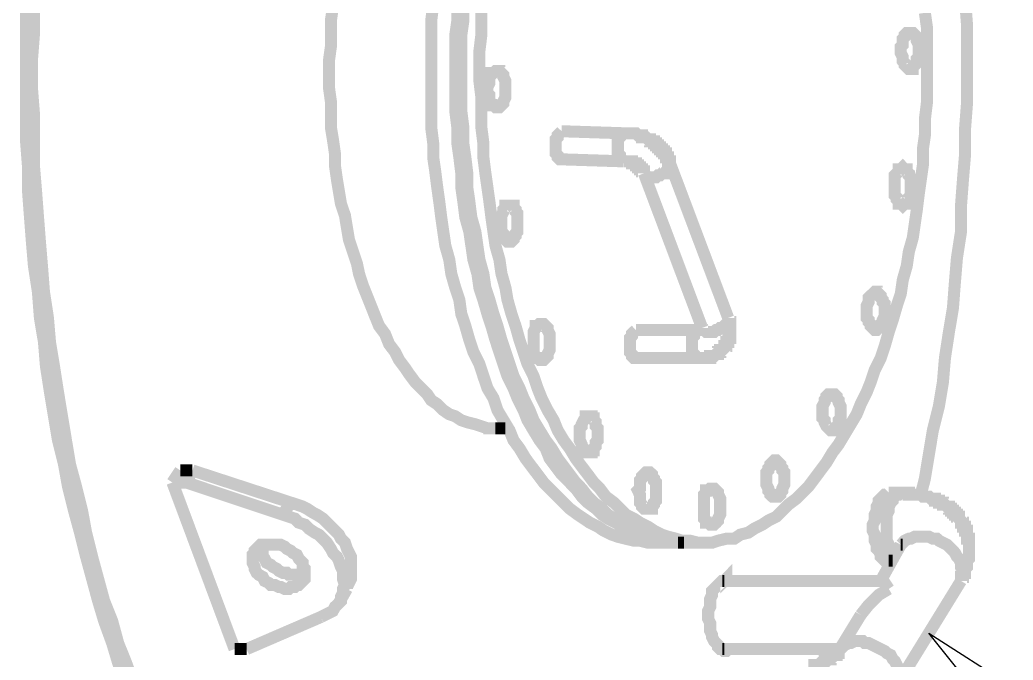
# Model space of a CAD drawing. Extents: x 0.1 to 11.6, y 0.3 to 16.2.
# Drawn here: x 4.507 to 5.332, y 7.331 to 7.862 of the extents above; entities that cross this region are included whole.
import ezdxf

# ---------------------------------------------------------------- set-up
doc = ezdxf.new("R2010")
doc.units = 0
doc.header["$MEASUREMENT"] = 0

msp = doc.modelspace()

# ---------------------------------------------------------------- linework, layer by layer
at = {"color": 0, "const_width": 0.01}
for points in [[(5.03168, 7.42833), (5.02832, 7.42833), (5.02165, 7.43001), (5.01665, 7.43001), (5.00999, 7.43164), (5.00331, 7.43332), (4.99832, 7.435), (4.99164, 7.43832), (4.98665, 7.44168), (4.97999, 7.44499), (4.97499, 7.44835), (4.97, 7.45167), (4.96332, 7.45665), (4.95833, 7.46164), (4.95335, 7.46669), (4.94667, 7.47331), (4.94168, 7.47835), (4.93668, 7.48503), (4.93164, 7.49164), (4.92665, 7.49832), (4.92165, 7.50667), (4.91667, 7.51335), (4.91336, 7.52165), (4.90831, 7.53), (4.90332, 7.53836), (4.90001, 7.54833), (4.89501, 7.55664), (4.89165, 7.56668), (4.88835, 7.57667), (4.88336, 7.58664), (4.87999, 7.59668), (4.87668, 7.60835), (4.87332, 7.61833), (4.87169, 7.62999), (4.86833, 7.63997), (4.86501, 7.65169), (4.86333, 7.66336), (4.86003, 7.67503), (4.85835, 7.68668), (4.85667, 7.69835), (4.85499, 7.71164), (4.85335, 7.72331), (4.85167, 7.73665), (4.84999, 7.74832), (4.84999, 7.75999), (4.84831, 7.77333), (4.84831, 7.78668), (4.84831, 7.79833), (4.84831, 7.81168), (4.84831, 7.82335), (4.84831, 7.83664), (4.84831, 7.84999), (4.84831, 7.86165), (4.84999, 7.875)], [(5.05333, 7.42833), (5.04833, 7.42833), (5.04335, 7.43001), (5.03668, 7.43001), (5.03, 7.43164), (5.02501, 7.43332), (5.01833, 7.435), (5.01335, 7.43832), (5.00667, 7.44168), (5.00168, 7.44499), (4.99501, 7.44835), (4.99001, 7.45167), (4.98503, 7.45665), (4.97835, 7.46164), (4.97331, 7.46669), (4.96832, 7.47331), (4.96332, 7.47835), (4.95665, 7.48503), (4.95167, 7.49164), (4.94667, 7.49832), (4.94336, 7.50667), (4.93832, 7.51335), (4.93332, 7.52165), (4.92833, 7.53), (4.92503, 7.53836), (4.91997, 7.54833), (4.91667, 7.55664), (4.91168, 7.56668), (4.90831, 7.57667), (4.905, 7.58664), (4.90169, 7.59668), (4.89833, 7.60835), (4.89501, 7.61833), (4.89165, 7.62999), (4.88835, 7.63997), (4.88667, 7.65169), (4.88336, 7.66336), (4.88167, 7.67503), (4.87999, 7.68668), (4.87668, 7.69835), (4.875, 7.71164), (4.87332, 7.72331), (4.87332, 7.73503), (4.87169, 7.74832), (4.87001, 7.75999), (4.87001, 7.77333), (4.86833, 7.78668), (4.86833, 7.79833), (4.86833, 7.81168), (4.86833, 7.82335), (4.86833, 7.83664), (4.86833, 7.84999), (4.87001, 7.86165), (4.87001, 7.875)], [(5.05333, 7.42833), (5.04833, 7.42833), (5.04335, 7.43001), (5.03668, 7.43001), (5.03, 7.43164), (5.02501, 7.43332), (5.01833, 7.435), (5.01335, 7.43832), (5.00667, 7.44168), (5.00168, 7.44499), (4.99501, 7.44835), (4.99001, 7.45167), (4.98503, 7.45665), (4.97835, 7.46164), (4.97331, 7.46669), (4.96832, 7.47331), (4.96332, 7.47835), (4.95665, 7.48503), (4.95167, 7.49164), (4.94667, 7.49832), (4.94336, 7.50667), (4.93832, 7.51335), (4.93332, 7.52165), (4.92833, 7.53), (4.92503, 7.53836), (4.91997, 7.54833), (4.91667, 7.55664), (4.91168, 7.56668), (4.90831, 7.57667), (4.905, 7.58664), (4.90169, 7.59668), (4.89833, 7.60835), (4.89501, 7.61833), (4.89165, 7.62999), (4.88835, 7.63997), (4.88667, 7.65169), (4.88336, 7.66336), (4.88167, 7.67503), (4.87999, 7.68668), (4.87668, 7.69835), (4.875, 7.71164), (4.87332, 7.72331), (4.87332, 7.73503), (4.87169, 7.74832), (4.87001, 7.75999), (4.87001, 7.77333), (4.86833, 7.78668), (4.86833, 7.79833), (4.86833, 7.81168), (4.86833, 7.82335), (4.86833, 7.83664), (4.86833, 7.84999), (4.87001, 7.86165), (4.87001, 7.875)], [(5.05832, 7.42833), (5.05333, 7.42833), (5.04833, 7.43001), (5.04167, 7.43001), (5.03668, 7.43164), (5.03, 7.43332), (5.02333, 7.435), (5.01833, 7.43832), (5.01167, 7.44168), (5.00667, 7.44499), (5, 7.44835), (4.99501, 7.45167), (4.99001, 7.45665), (4.98335, 7.46164), (4.97835, 7.46669), (4.97331, 7.47331), (4.96832, 7.47835), (4.96332, 7.48503), (4.95833, 7.49164), (4.95335, 7.49832), (4.94835, 7.50667), (4.94336, 7.51335), (4.93832, 7.52165), (4.93332, 7.53), (4.93001, 7.53836), (4.92503, 7.54833), (4.92165, 7.55664), (4.91667, 7.56668), (4.91336, 7.57667), (4.91, 7.58664), (4.90668, 7.59668), (4.90332, 7.60835), (4.90001, 7.61833), (4.89665, 7.62999), (4.89333, 7.63997), (4.89165, 7.65169), (4.88835, 7.66336), (4.88667, 7.67503), (4.88499, 7.68668), (4.88167, 7.69835), (4.87999, 7.71164), (4.87831, 7.72331), (4.87831, 7.73503), (4.87668, 7.74832), (4.875, 7.75999), (4.875, 7.77333), (4.87332, 7.78668), (4.87332, 7.79833), (4.87332, 7.81168), (4.87332, 7.82335), (4.87332, 7.83664), (4.87332, 7.84999), (4.875, 7.86165), (4.875, 7.875)], [(5.05832, 7.42833), (5.05333, 7.42833), (5.04833, 7.43001), (5.04167, 7.43001), (5.03668, 7.43164), (5.03, 7.43332), (5.02333, 7.435), (5.01833, 7.43832), (5.01167, 7.44168), (5.00667, 7.44499), (5, 7.44835), (4.99501, 7.45167), (4.99001, 7.45665), (4.98335, 7.46164), (4.97835, 7.46669), (4.97331, 7.47331), (4.96832, 7.47835), (4.96332, 7.48503), (4.95833, 7.49164), (4.95335, 7.49832), (4.94835, 7.50667), (4.94336, 7.51335), (4.93832, 7.52165), (4.93332, 7.53), (4.93001, 7.53836), (4.92503, 7.54833), (4.92165, 7.55664), (4.91667, 7.56668), (4.91336, 7.57667), (4.91, 7.58664), (4.90668, 7.59668), (4.90332, 7.60835), (4.90001, 7.61833), (4.89665, 7.62999), (4.89333, 7.63997), (4.89165, 7.65169), (4.88835, 7.66336), (4.88667, 7.67503), (4.88499, 7.68668), (4.88167, 7.69835), (4.87999, 7.71164), (4.87831, 7.72331), (4.87831, 7.73503), (4.87668, 7.74832), (4.875, 7.75999), (4.875, 7.77333), (4.87332, 7.78668), (4.87332, 7.79833), (4.87332, 7.81168), (4.87332, 7.82335), (4.87332, 7.83664), (4.87332, 7.84999), (4.875, 7.86165), (4.875, 7.875)], [(5.25836, 7.86833), (5.25999, 7.85667), (5.25999, 7.84332), (5.25999, 7.83165), (5.25999, 7.81836), (5.25999, 7.80501), (5.25999, 7.79335), (5.25836, 7.78), (5.25836, 7.76665), (5.25667, 7.75499), (5.25667, 7.74164), (5.25499, 7.72999), (5.25331, 7.71832), (5.25168, 7.70503), (5.25, 7.69336), (5.24832, 7.68164), (5.24501, 7.66997), (5.24333, 7.65831), (5.24001, 7.64665), (5.23833, 7.63499), (5.23503, 7.625), (5.23167, 7.61333), (5.22835, 7.60335), (5.22499, 7.59169), (5.22168, 7.58165), (5.21669, 7.57167), (5.21332, 7.56168), (5.21001, 7.55333), (5.20503, 7.54335), (5.20167, 7.535), (5.19667, 7.52669), (5.19168, 7.51833), (5.18668, 7.50999), (5.18164, 7.50331), (5.17665, 7.49501), (5.17165, 7.48833), (5.16667, 7.48167), (5.16168, 7.47499), (5.15668, 7.47), (5.15169, 7.465), (5.14501, 7.46001), (5.13997, 7.45503), (5.13499, 7.44997), (5.12831, 7.44667), (5.12332, 7.44336), (5.11664, 7.44), (5.11165, 7.43668), (5.10499, 7.435), (5.09999, 7.43164), (5.09332, 7.43164), (5.08664, 7.43001), (5.08165, 7.42833), (5.07497, 7.42833), (5.06999, 7.42833), (5.06332, 7.43001), (5.05664, 7.43001), (5.05165, 7.43164), (5.04497, 7.43332), (5.03999, 7.435), (5.03331, 7.43832), (5.02832, 7.44168), (5.02165, 7.44499), (5.01665, 7.44835), (5.00999, 7.45167), (5.00499, 7.45665), (5, 7.46164), (4.99333, 7.46669), (4.98833, 7.47331), (4.98335, 7.47835), (4.97835, 7.48503), (4.97331, 7.49164), (4.96832, 7.49832), (4.96332, 7.50667), (4.95833, 7.51335), (4.95335, 7.52165), (4.94997, 7.53), (4.94499, 7.53836), (4.94, 7.54833), (4.93668, 7.55664), (4.93332, 7.56668), (4.92833, 7.57667), (4.92503, 7.58664), (4.92165, 7.59668), (4.91835, 7.60835), (4.91499, 7.61833), (4.91168, 7.62999), (4.91, 7.63997), (4.90668, 7.65169), (4.905, 7.66336), (4.90169, 7.67503), (4.90001, 7.68668), (4.89833, 7.69835), (4.89665, 7.71164), (4.89501, 7.72331), (4.89333, 7.73503), (4.89165, 7.74832), (4.89165, 7.75999), (4.88997, 7.77333), (4.88997, 7.78668), (4.88997, 7.79833), (4.88835, 7.81168), (4.88835, 7.82335), (4.88835, 7.83664), (4.88997, 7.84999), (4.88997, 7.86165), (4.88997, 7.875)], [(5.25499, 7.46832), (5.25836, 7.48167), (5.26167, 7.50168), (5.26497, 7.52165), (5.27001, 7.54167), (5.27333, 7.56168), (5.27501, 7.58165), (5.27832, 7.60335), (5.28168, 7.62332), (5.28331, 7.64501), (5.285, 7.66499), (5.28836, 7.68668), (5.28836, 7.70833), (5.28999, 7.72999), (5.29167, 7.75), (5.29167, 7.77165), (5.29335, 7.79335), (5.29335, 7.815), (5.29335, 7.83664), (5.29335, 7.85835), (5.29167, 7.87999)], [(4.51167, 7.87169), (4.51167, 7.84999), (4.51167, 7.82835), (4.51167, 7.80664), (4.51167, 7.785), (4.51167, 7.76335), (4.51335, 7.74164), (4.51335, 7.72168), (4.51497, 7.69997), (4.51665, 7.67833), (4.51833, 7.65831), (4.52165, 7.63667), (4.52333, 7.61501), (4.52669, 7.595), (4.52832, 7.57497), (4.53168, 7.55333), (4.535, 7.53331), (4.53836, 7.51335), (4.54335, 7.49333), (4.54665, 7.47499), (4.55165, 7.45503), (4.55664, 7.43668), (4.56168, 7.41667), (4.56668, 7.39833), (4.57167, 7.37999), (4.57667, 7.36333), (4.58333, 7.345), (4.58832, 7.32835), (4.595, 7.31)], [(4.51167, 7.87169), (4.51167, 7.84999), (4.51167, 7.82835), (4.51167, 7.80664), (4.51167, 7.785), (4.51167, 7.76335), (4.51335, 7.74164), (4.51335, 7.72168), (4.51497, 7.69997), (4.51665, 7.67833), (4.51833, 7.65831), (4.52165, 7.63667), (4.52333, 7.61501), (4.52669, 7.595), (4.52832, 7.57497), (4.53168, 7.55333), (4.535, 7.53331), (4.53836, 7.51335), (4.54335, 7.49333), (4.54665, 7.47499), (4.55165, 7.45503), (4.55664, 7.43668), (4.56168, 7.41667), (4.56668, 7.39833), (4.57167, 7.37999), (4.57667, 7.36333), (4.58333, 7.345), (4.58832, 7.32835), (4.595, 7.31)], [(4.51833, 7.87169), (4.51833, 7.84999), (4.51665, 7.82835), (4.51665, 7.80664), (4.51833, 7.785), (4.51833, 7.76335), (4.51833, 7.74164), (4.52001, 7.72168), (4.52165, 7.69997), (4.52333, 7.67833), (4.52501, 7.65831), (4.52669, 7.63667), (4.53, 7.61501), (4.53168, 7.595), (4.535, 7.57497), (4.53836, 7.55333), (4.54167, 7.53331), (4.54497, 7.51335), (4.54833, 7.49333), (4.55333, 7.47499), (4.55832, 7.45503), (4.56168, 7.43668), (4.56668, 7.41667), (4.57167, 7.39833), (4.57667, 7.37999), (4.58333, 7.36333), (4.58832, 7.345), (4.595, 7.32835), (4.60167, 7.31)], [(4.76665, 7.87332), (4.76497, 7.86165), (4.76497, 7.85167), (4.76497, 7.84), (4.76335, 7.82835), (4.76335, 7.81836), (4.76335, 7.80664), (4.76497, 7.79497), (4.76497, 7.785), (4.76497, 7.77333), (4.76665, 7.76335), (4.76833, 7.75168), (4.76833, 7.74164), (4.77001, 7.72999), (4.77165, 7.72), (4.77333, 7.71001), (4.77669, 7.69997), (4.77832, 7.69), (4.78, 7.68001), (4.78331, 7.66997), (4.78668, 7.66), (4.78836, 7.65169), (4.79167, 7.64165), (4.79497, 7.63336), (4.79833, 7.625), (4.80165, 7.61664), (4.80501, 7.60835), (4.81, 7.60167), (4.81332, 7.59332), (4.81836, 7.58664), (4.82167, 7.58003), (4.82667, 7.57335), (4.83003, 7.56836), (4.83501, 7.56168), (4.84, 7.55664), (4.845, 7.55165), (4.84831, 7.54665), (4.85335, 7.54335), (4.85835, 7.53836), (4.86333, 7.535), (4.86833, 7.53331), (4.87332, 7.53), (4.87831, 7.52832), (4.88499, 7.52669), (4.88997, 7.52501), (4.89501, 7.52333), (4.90001, 7.52333), (4.905, 7.52333), (4.91, 7.52333), (4.91168, 7.52333)], [(4.95665, 7.77001), (4.95503, 7.76833), (4.95335, 7.76665), (4.95335, 7.76497), (4.95167, 7.76335), (4.95167, 7.76167), (4.95167, 7.75999), (4.95167, 7.75836), (4.95167, 7.75499), (4.95167, 7.75331), (4.95167, 7.75168), (4.95335, 7.75), (4.95335, 7.74832), (4.95503, 7.74669), (4.95665, 7.74669)], [(5.00836, 7.76833), (4.95665, 7.77001)], [(5.00836, 7.76833), (5.00667, 7.76833), (5.00499, 7.76665), (5.00499, 7.76497), (5.00331, 7.76335), (5.00331, 7.76167), (5.00331, 7.75999), (5.00331, 7.75667), (5.00331, 7.75499), (5.00331, 7.75331), (5.00331, 7.75168), (5.00499, 7.75), (5.00499, 7.74832), (5.00667, 7.74669), (5.00836, 7.74501)], [(5.04665, 7.74333), (5.04665, 7.74501), (5.04497, 7.74501), (5.04497, 7.74669), (5.04497, 7.74832), (5.04335, 7.74832), (5.04335, 7.75), (5.04335, 7.75168), (5.04167, 7.75168), (5.04167, 7.75331), (5.03999, 7.75331), (5.03999, 7.75499), (5.03836, 7.75499), (5.03836, 7.75667), (5.03668, 7.75667), (5.03668, 7.75836), (5.035, 7.75836), (5.035, 7.75999), (5.03331, 7.75999), (5.03331, 7.76167), (5.03168, 7.76167), (5.03, 7.76167), (5.03, 7.76335), (5.02832, 7.76335), (5.02669, 7.76497), (5.02501, 7.76497), (5.02333, 7.76497), (5.02333, 7.76665), (5.02165, 7.76665), (5.02001, 7.76665), (5.01833, 7.76833), (5.01665, 7.76833), (5.01497, 7.76833), (5.01335, 7.76833), (5.01167, 7.76833), (5.00999, 7.76833), (5.00836, 7.76833)], [(4.95665, 7.74669), (5.00836, 7.74501)], [(5.00836, 7.74501), (5.00999, 7.74501), (5.01167, 7.74501), (5.01335, 7.74501), (5.01497, 7.74501), (5.01497, 7.74333), (5.01665, 7.74333), (5.01833, 7.74333), (5.01833, 7.74164), (5.02001, 7.74164), (5.02001, 7.74001), (5.02165, 7.74001), (5.02165, 7.73833), (5.02333, 7.73833), (5.02333, 7.73665), (5.02501, 7.73665), (5.02501, 7.73503)], [(5.04665, 7.74333), (5.04665, 7.74164), (5.04665, 7.74001), (5.04497, 7.73833), (5.04335, 7.73665), (5.04335, 7.73503), (5.03999, 7.73503), (5.03836, 7.73335), (5.03668, 7.73335), (5.035, 7.73167), (5.03168, 7.73167), (5.03, 7.73167), (5.02832, 7.73167), (5.02669, 7.73335), (5.02501, 7.73503)], [(5.095, 7.61501), (5.04665, 7.74333)], [(5.02501, 7.73503), (5.07335, 7.60667)], [(5.06999, 7.58165), (5.07167, 7.58165), (5.07335, 7.58165), (5.07497, 7.58165), (5.07667, 7.58165), (5.07835, 7.58165), (5.08003, 7.58165), (5.08003, 7.58333), (5.08165, 7.58333), (5.08333, 7.58333), (5.08501, 7.58501), (5.08664, 7.58501), (5.08664, 7.58664), (5.08832, 7.58664), (5.08832, 7.58832), (5.09, 7.58832), (5.09169, 7.59), (5.09169, 7.59169), (5.09332, 7.59169), (5.09332, 7.59332), (5.09332, 7.595), (5.095, 7.595), (5.095, 7.59668), (5.095, 7.59831), (5.09668, 7.59831), (5.09668, 7.59999), (5.09668, 7.60167), (5.09668, 7.60335), (5.09668, 7.60499), (5.09668, 7.60667), (5.09668, 7.60835), (5.09668, 7.61003), (5.09668, 7.61165), (5.095, 7.61165), (5.095, 7.61333), (5.095, 7.61501)], [(5.095, 7.61501), (5.095, 7.61333), (5.095, 7.61165), (5.09332, 7.61003), (5.09169, 7.60835), (5.09, 7.60667), (5.08832, 7.60667), (5.08664, 7.60499), (5.08501, 7.60499), (5.08333, 7.60335), (5.08003, 7.60335), (5.07835, 7.60335), (5.07667, 7.60335), (5.07497, 7.60499), (5.07335, 7.60499), (5.07335, 7.60667)], [(5.01833, 7.58165), (5.01665, 7.58165), (5.01497, 7.58333), (5.01497, 7.58501), (5.01335, 7.58664), (5.01335, 7.58832), (5.01335, 7.59), (5.01335, 7.59332), (5.01335, 7.595), (5.01335, 7.59668), (5.01335, 7.59831), (5.01497, 7.59999), (5.01497, 7.60167), (5.01665, 7.60335), (5.01833, 7.60499)], [(5.06999, 7.60499), (5.01833, 7.60499)], [(5.06999, 7.58165), (5.06836, 7.58165), (5.06668, 7.58333), (5.06668, 7.58501), (5.065, 7.58664), (5.065, 7.58832), (5.065, 7.59), (5.065, 7.59169), (5.065, 7.595), (5.065, 7.59668), (5.065, 7.59831), (5.06668, 7.59999), (5.06668, 7.60167), (5.06836, 7.60335), (5.06999, 7.60499)], [(5.01833, 7.58165), (5.06999, 7.58165)], [(4.89165, 7.52333), (4.91168, 7.52333)], [(4.90169, 7.52333), (4.91, 7.52333)], [(4.63997, 7.48833), (4.63336, 7.47835)], [(4.63997, 7.48833), (4.65001, 7.48833)], [(4.65001, 7.48833), (4.64501, 7.47835)], [(4.65001, 7.48833), (4.73167, 7.46164)], [(4.685, 7.34), (4.63336, 7.47835)], [(4.63336, 7.47835), (4.64501, 7.47835)], [(4.64501, 7.47835), (4.72499, 7.45167)], [(5.22835, 7.41336), (5.22667, 7.41336), (5.22499, 7.41336), (5.22331, 7.41499), (5.22168, 7.41667), (5.22168, 7.41835), (5.22, 7.42165), (5.21832, 7.42333), (5.21832, 7.42665), (5.21669, 7.43001), (5.21669, 7.43164), (5.21669, 7.435), (5.215, 7.43832), (5.215, 7.44336), (5.21669, 7.44667), (5.21669, 7.44997), (5.21669, 7.45167), (5.21832, 7.45503), (5.21832, 7.45833), (5.22, 7.46164), (5.22, 7.46332), (5.22168, 7.465), (5.22331, 7.46669), (5.22499, 7.46832), (5.22667, 7.46832), (5.22835, 7.47)], [(5.23335, 7.41667), (5.23167, 7.41835), (5.22999, 7.42165), (5.22835, 7.42333), (5.22835, 7.42665), (5.22667, 7.43001), (5.22667, 7.43164), (5.22667, 7.435), (5.22667, 7.43832), (5.22667, 7.44336), (5.22667, 7.44667), (5.22667, 7.44997), (5.22667, 7.45167), (5.22835, 7.45503), (5.22835, 7.45833), (5.22999, 7.46164), (5.23167, 7.46332), (5.23167, 7.465), (5.23335, 7.46669), (5.23503, 7.46832), (5.23665, 7.46832), (5.23833, 7.47), (5.24001, 7.47)], [(5.24001, 7.47), (5.22835, 7.47)], [(5.28836, 7.39665), (5.28836, 7.39833), (5.28836, 7.40001), (5.28999, 7.40001), (5.28999, 7.40169), (5.28999, 7.40332), (5.29167, 7.40332), (5.29167, 7.405), (5.29167, 7.40668), (5.29335, 7.40831), (5.29335, 7.41), (5.29335, 7.41168), (5.29335, 7.41336), (5.29497, 7.41499), (5.29497, 7.41667), (5.29497, 7.41835), (5.29497, 7.41997), (5.29497, 7.42165), (5.29497, 7.42333), (5.29497, 7.42503), (5.29497, 7.42665), (5.29497, 7.42833), (5.29497, 7.43001), (5.29497, 7.43164), (5.29335, 7.43164), (5.29335, 7.43332), (5.29335, 7.435), (5.29335, 7.43668), (5.29335, 7.43832), (5.29167, 7.43832), (5.29167, 7.44), (5.29167, 7.44168), (5.28999, 7.44168), (5.28999, 7.44336), (5.28999, 7.44499), (5.28836, 7.44499), (5.28836, 7.44667), (5.28668, 7.44835), (5.28668, 7.44997), (5.285, 7.44997), (5.285, 7.45167), (5.28331, 7.45167), (5.28331, 7.45335), (5.28168, 7.45335), (5.28168, 7.45503), (5.28, 7.45503), (5.28, 7.45665), (5.27832, 7.45665), (5.27832, 7.45833), (5.27669, 7.45833), (5.27501, 7.46001), (5.27333, 7.46001), (5.27333, 7.46164), (5.27165, 7.46164), (5.27001, 7.46164), (5.27001, 7.46332), (5.26833, 7.46332), (5.26665, 7.46332), (5.26665, 7.465), (5.26497, 7.465), (5.26335, 7.465), (5.26167, 7.46669), (5.25999, 7.46669), (5.25836, 7.46669), (5.25667, 7.46669), (5.25499, 7.46832), (5.25331, 7.46832), (5.25168, 7.46832), (5.25, 7.46832), (5.24832, 7.46832), (5.24669, 7.46832), (5.24501, 7.46832), (5.24501, 7.47), (5.24333, 7.47), (5.24164, 7.47), (5.24001, 7.47)], [(4.73167, 7.46164), (4.72499, 7.45167)], [(4.73167, 7.46164), (4.73665, 7.46001), (4.74164, 7.45833), (4.74501, 7.45665), (4.75, 7.45335), (4.75331, 7.45167), (4.75836, 7.44835), (4.76167, 7.44499), (4.76497, 7.44168), (4.76833, 7.43832), (4.77165, 7.435), (4.77333, 7.43164), (4.77669, 7.42833), (4.77832, 7.42333), (4.78, 7.41997), (4.78168, 7.41667), (4.78168, 7.41168), (4.78168, 7.40831), (4.78168, 7.405), (4.78168, 7.40169), (4.78168, 7.39833), (4.78, 7.39501), (4.77832, 7.39165), (4.77832, 7.38997)], [(4.72499, 7.45167), (4.72999, 7.44997), (4.73503, 7.44835), (4.73833, 7.44499), (4.74333, 7.44336), (4.74669, 7.44), (4.75168, 7.43668), (4.75499, 7.435), (4.75836, 7.43164), (4.76167, 7.42833), (4.76497, 7.42333), (4.76665, 7.41997), (4.77001, 7.41667), (4.77165, 7.41336), (4.77333, 7.40831), (4.77501, 7.405), (4.77501, 7.40169), (4.77501, 7.39833), (4.77669, 7.39333), (4.77501, 7.38997), (4.77501, 7.38667), (4.77333, 7.38336), (4.77333, 7.37999), (4.77165, 7.37831), (4.76833, 7.375), (4.76665, 7.37169), (4.76335, 7.37001), (4.75999, 7.36833), (4.75667, 7.36664)], [(5.03168, 7.42833), (5.05333, 7.42833)], [(5.05333, 7.42833), (5.05832, 7.42833)], [(5.05832, 7.42833), (5.07335, 7.42833)], [(5.23833, 7.42665), (5.24001, 7.42833), (5.24164, 7.43001), (5.24501, 7.43164), (5.24669, 7.43164), (5.25, 7.43332), (5.25168, 7.43332), (5.25499, 7.43332), (5.25836, 7.43332), (5.26167, 7.43332), (5.26497, 7.43164), (5.26833, 7.43164), (5.27001, 7.43001), (5.27333, 7.42833), (5.27669, 7.42665), (5.27832, 7.42503), (5.28168, 7.42165), (5.28331, 7.41997), (5.285, 7.41667), (5.28668, 7.41499), (5.28836, 7.41168), (5.28836, 7.40831), (5.28999, 7.40668), (5.28999, 7.40332), (5.28999, 7.40169), (5.28836, 7.39833), (5.28836, 7.39665)], [(4.74333, 7.40332), (4.74164, 7.40332), (4.73833, 7.40169), (4.73665, 7.40169), (4.73335, 7.40169), (4.72999, 7.40169), (4.72835, 7.40332), (4.72499, 7.40332), (4.72168, 7.405), (4.72, 7.40668), (4.71669, 7.40831), (4.715, 7.41), (4.71164, 7.41168), (4.71001, 7.41499), (4.70833, 7.41667), (4.70833, 7.41997), (4.70665, 7.42165), (4.70665, 7.42503)], [(5.23833, 7.42665), (5.22168, 7.39665)], [(5.23833, 7.42665), (5.24001, 7.42665)], [(5.22835, 7.41336), (5.23167, 7.41336)], [(5.09668, 7.34), (5.095, 7.34), (5.09332, 7.33832), (5.09169, 7.33832), (5.09, 7.34), (5.08832, 7.34), (5.08664, 7.34169), (5.08664, 7.34332), (5.08501, 7.345), (5.08333, 7.34668), (5.08165, 7.34999), (5.08165, 7.35167), (5.08003, 7.35499), (5.08003, 7.35835), (5.08003, 7.36165), (5.07835, 7.36501), (5.07835, 7.36833), (5.07835, 7.37169), (5.08003, 7.375), (5.08003, 7.37831), (5.08003, 7.38167), (5.08165, 7.38499), (5.08165, 7.38835), (5.08333, 7.38997), (5.08501, 7.39165), (5.08664, 7.39333), (5.08832, 7.39501), (5.09, 7.39665), (5.09169, 7.39665), (5.09332, 7.39833), (5.09332, 7.39665), (5.095, 7.39665), (5.09668, 7.39665)], [(5.22168, 7.39665), (5.09, 7.39665)], [(5.09, 7.39665), (5.09169, 7.39665)], [(5.22835, 7.38997), (5.22499, 7.39501), (5.22168, 7.39665)], [(5.23503, 7.31), (5.28836, 7.39665)], [(4.77165, 7.37831), (4.77832, 7.38997)], [(5.22835, 7.38997), (5.22, 7.38499), (5.21164, 7.37668), (5.20503, 7.36833)], [(4.75667, 7.36664), (4.69499, 7.34)], [(5.20503, 7.36833), (5.18668, 7.33832)], [(5.18668, 7.33832), (5.18832, 7.34), (5.19, 7.34169), (5.19168, 7.34332), (5.19499, 7.345), (5.19667, 7.345), (5.19997, 7.34668), (5.20335, 7.34668), (5.20665, 7.34668), (5.20833, 7.345), (5.21164, 7.345), (5.215, 7.34332), (5.21832, 7.34169), (5.22168, 7.34), (5.22499, 7.33832), (5.22667, 7.33664), (5.22999, 7.33501), (5.23167, 7.33165), (5.23335, 7.33003), (5.23503, 7.32667), (5.23665, 7.32335)], [(4.69499, 7.34), (4.685, 7.34)], [(5.08832, 7.34), (5.18668, 7.34)], [(5.09, 7.34), (5.09169, 7.34)], [(5.18668, 7.33832), (5.18668, 7.33664), (5.185, 7.33664), (5.185, 7.33501), (5.18332, 7.33501), (5.18164, 7.33333), (5.18001, 7.33333), (5.18001, 7.33165), (5.17833, 7.33165), (5.17665, 7.33003), (5.17503, 7.33003), (5.17503, 7.32835), (5.17333, 7.32835), (5.17165, 7.32835), (5.16997, 7.32667), (5.16835, 7.32667), (5.16667, 7.32667), (5.16667, 7.32497)]]:
    msp.add_lwpolyline(points, dxfattribs=at)
for points in [[(5.25168, 7.84668), (5.25168, 7.845), (5.25331, 7.84169), (5.25331, 7.84), (5.25331, 7.83664), (5.25331, 7.83501), (5.25331, 7.83165), (5.25168, 7.83003), (5.25168, 7.82835), (5.25168, 7.82667), (5.25, 7.82497), (5.24832, 7.82335), (5.24832, 7.82167), (5.24669, 7.82167), (5.24501, 7.82167), (5.24333, 7.82335), (5.24164, 7.82497), (5.24164, 7.82667), (5.24001, 7.82835), (5.24001, 7.83003), (5.24001, 7.83165), (5.23833, 7.83501), (5.23833, 7.83664), (5.23833, 7.84), (5.24001, 7.84169), (5.24001, 7.845), (5.24001, 7.84668), (5.24164, 7.84831), (5.24164, 7.84999), (5.24333, 7.85167), (5.24501, 7.85167), (5.24669, 7.85167), (5.24832, 7.85167), (5.25, 7.84999), (5.25168, 7.84831), (5.25168, 7.84668)], [(4.90831, 7.815), (4.91, 7.81168), (4.91, 7.81), (4.91, 7.80832), (4.91, 7.80501), (4.91, 7.80333), (4.91, 7.80003), (4.91, 7.79833), (4.90831, 7.79497), (4.90831, 7.79335), (4.90668, 7.79167), (4.905, 7.78999), (4.90332, 7.78999), (4.90169, 7.78999), (4.90001, 7.79167), (4.89833, 7.79167), (4.89833, 7.79335), (4.89665, 7.79497), (4.89665, 7.79833), (4.89665, 7.80003), (4.89501, 7.80165), (4.89501, 7.80501), (4.89501, 7.80664), (4.89665, 7.81), (4.89665, 7.81168), (4.89665, 7.815), (4.89833, 7.81668), (4.89833, 7.81836), (4.90001, 7.81836), (4.90169, 7.81999), (4.90332, 7.81999), (4.905, 7.81999), (4.905, 7.81836), (4.90668, 7.81836), (4.90831, 7.81668), (4.90831, 7.815)], [(5.24501, 7.73335), (5.24669, 7.73167), (5.24669, 7.72999), (5.24669, 7.72667), (5.24669, 7.72499), (5.24669, 7.72168), (5.24669, 7.72), (5.24669, 7.71669), (5.24501, 7.715), (5.24501, 7.71332), (5.24333, 7.71164), (5.24333, 7.71001), (5.24164, 7.71001), (5.24001, 7.70833), (5.23833, 7.71001), (5.23665, 7.71001), (5.23665, 7.71164), (5.23503, 7.71332), (5.23503, 7.715), (5.23335, 7.71669), (5.23335, 7.72), (5.23335, 7.72168), (5.23335, 7.72331), (5.23335, 7.72667), (5.23335, 7.72835), (5.23335, 7.73167), (5.23335, 7.73335), (5.23503, 7.73503), (5.23665, 7.73665), (5.23665, 7.73833), (5.23833, 7.73833), (5.24001, 7.74001), (5.24164, 7.73833), (5.24333, 7.73833), (5.24333, 7.73665), (5.24501, 7.73503), (5.24501, 7.73335)], [(4.91835, 7.70335), (4.91997, 7.70167), (4.91997, 7.69835), (4.91997, 7.69667), (4.91997, 7.69336), (4.91997, 7.69168), (4.91997, 7.68832), (4.91997, 7.68668), (4.91835, 7.685), (4.91835, 7.68332), (4.91667, 7.68164), (4.91667, 7.68001), (4.91499, 7.67833), (4.91336, 7.67833), (4.91168, 7.67833), (4.91, 7.68001), (4.91, 7.68164), (4.90831, 7.68164), (4.90831, 7.685), (4.90668, 7.68668), (4.90668, 7.68832), (4.90668, 7.69168), (4.90668, 7.69336), (4.90668, 7.69667), (4.90668, 7.69835), (4.90668, 7.69997), (4.90831, 7.70335), (4.90831, 7.70503), (4.91, 7.70665), (4.91, 7.70833), (4.91168, 7.70833), (4.91336, 7.70833), (4.91499, 7.70833), (4.91667, 7.70833), (4.91667, 7.70665), (4.91835, 7.70503), (4.91835, 7.70335)], [(5.22331, 7.62999), (5.22331, 7.62831), (5.22499, 7.62668), (5.22499, 7.62332), (5.22499, 7.62169), (5.22499, 7.61833), (5.22499, 7.61664), (5.22331, 7.61333), (5.22331, 7.61165), (5.22168, 7.61003), (5.22168, 7.60835), (5.22, 7.60667), (5.21832, 7.60499), (5.21669, 7.60499), (5.215, 7.60667), (5.21332, 7.60835), (5.21332, 7.61003), (5.21164, 7.61165), (5.21164, 7.61333), (5.21001, 7.61501), (5.21001, 7.61833), (5.21001, 7.62001), (5.21001, 7.62332), (5.21001, 7.625), (5.21164, 7.62831), (5.21164, 7.62999), (5.21164, 7.63167), (5.21332, 7.63336), (5.215, 7.63499), (5.21669, 7.63667), (5.21832, 7.63667), (5.21832, 7.63499), (5.22, 7.63499), (5.22168, 7.63336), (5.22168, 7.63167), (5.22331, 7.62999)], [(4.94499, 7.60499), (4.94667, 7.60167), (4.94667, 7.59999), (4.94667, 7.59831), (4.94667, 7.595), (4.94667, 7.59332), (4.94667, 7.59), (4.94667, 7.58832), (4.94499, 7.58501), (4.94499, 7.58333), (4.94336, 7.58165), (4.94168, 7.58003), (4.94, 7.58003), (4.93832, 7.58003), (4.93668, 7.58165), (4.935, 7.58165), (4.935, 7.58333), (4.93332, 7.58501), (4.93332, 7.58664), (4.93332, 7.59), (4.93332, 7.59169), (4.93332, 7.595), (4.93332, 7.59668), (4.93332, 7.59999), (4.93332, 7.60167), (4.93332, 7.60335), (4.935, 7.60667), (4.935, 7.60835), (4.93668, 7.60835), (4.93832, 7.61003), (4.94, 7.61003), (4.94168, 7.61003), (4.94336, 7.60835), (4.94499, 7.60667), (4.94499, 7.60499)], [(5.18668, 7.54665), (5.18668, 7.54497), (5.18832, 7.54167), (5.18832, 7.53999), (5.18832, 7.53668), (5.18832, 7.535), (5.18832, 7.53168), (5.18668, 7.53), (5.18668, 7.52832), (5.18668, 7.52669), (5.185, 7.52501), (5.18332, 7.52333), (5.18332, 7.52165), (5.18164, 7.52165), (5.18001, 7.52165), (5.17833, 7.52333), (5.17665, 7.52501), (5.17503, 7.52832), (5.17503, 7.53), (5.17333, 7.53168), (5.17333, 7.535), (5.17333, 7.53668), (5.17333, 7.53999), (5.17333, 7.54167), (5.17503, 7.54497), (5.17503, 7.54665), (5.17665, 7.54833), (5.17665, 7.55003), (5.17833, 7.55165), (5.18001, 7.55165), (5.18164, 7.55165), (5.18332, 7.55165), (5.185, 7.55003), (5.185, 7.54833), (5.18668, 7.54665)], [(4.98503, 7.52832), (4.98503, 7.52501), (4.98665, 7.52333), (4.98665, 7.52165), (4.98665, 7.51833), (4.98665, 7.51665), (4.98665, 7.51335), (4.98503, 7.51167), (4.98503, 7.50836), (4.98335, 7.50667), (4.98335, 7.50499), (4.98167, 7.50499), (4.98167, 7.50331), (4.97999, 7.50331), (4.97835, 7.50331), (4.97667, 7.50331), (4.97499, 7.50499), (4.97499, 7.50667), (4.97331, 7.50836), (4.97331, 7.50999), (4.97168, 7.51335), (4.97168, 7.51497), (4.97168, 7.51833), (4.97168, 7.52001), (4.97168, 7.52333), (4.97331, 7.52501), (4.97331, 7.52669), (4.97499, 7.53), (4.97667, 7.53168), (4.97667, 7.53331), (4.97835, 7.53331), (4.97999, 7.53331), (4.98167, 7.53331), (4.98167, 7.53168), (4.98335, 7.53168), (4.98335, 7.53), (4.98503, 7.52832)], [(5.13997, 7.49001), (5.13997, 7.48833), (5.14165, 7.48665), (5.14165, 7.48335), (5.14165, 7.48167), (5.14165, 7.47835), (5.14165, 7.47667), (5.13997, 7.47331), (5.13997, 7.47168), (5.13835, 7.47), (5.13835, 7.46832), (5.13667, 7.46669), (5.13499, 7.46669), (5.13336, 7.46669), (5.13167, 7.46669), (5.12999, 7.46832), (5.12999, 7.47), (5.12831, 7.47168), (5.12831, 7.47331), (5.12668, 7.47667), (5.12668, 7.47835), (5.12668, 7.48167), (5.12668, 7.48335), (5.12668, 7.48665), (5.12831, 7.48833), (5.12831, 7.49001), (5.12999, 7.49164), (5.12999, 7.49333), (5.13167, 7.49501), (5.13336, 7.49669), (5.13499, 7.49669), (5.13667, 7.49501), (5.13835, 7.49333), (5.13835, 7.49164), (5.13997, 7.49001)], [(5.03331, 7.47999), (5.035, 7.47835), (5.035, 7.47667), (5.035, 7.47331), (5.035, 7.47168), (5.035, 7.46832), (5.035, 7.46669), (5.035, 7.46332), (5.03331, 7.46164), (5.03331, 7.46001), (5.03168, 7.45833), (5.03168, 7.45665), (5.03, 7.45665), (5.02832, 7.45665), (5.02669, 7.45665), (5.02501, 7.45665), (5.02333, 7.45833), (5.02333, 7.46001), (5.02165, 7.46164), (5.02165, 7.46332), (5.02165, 7.46669), (5.02165, 7.46832), (5.02001, 7.47168), (5.02165, 7.47331), (5.02165, 7.47667), (5.02165, 7.47835), (5.02165, 7.47999), (5.02333, 7.48167), (5.02333, 7.48335), (5.02501, 7.48503), (5.02669, 7.48665), (5.02832, 7.48665), (5.03, 7.48665), (5.03168, 7.48503), (5.03168, 7.48335), (5.03331, 7.48167), (5.03331, 7.47999)], [(5.08664, 7.46832), (5.08832, 7.465), (5.08832, 7.46332), (5.08832, 7.46164), (5.08832, 7.45833), (5.08832, 7.45665), (5.08832, 7.45335), (5.08832, 7.45167), (5.08664, 7.44835), (5.08664, 7.44667), (5.08501, 7.44499), (5.08333, 7.44336), (5.08165, 7.44336), (5.08003, 7.44336), (5.07835, 7.44499), (5.07667, 7.44499), (5.07667, 7.44667), (5.07497, 7.44835), (5.07497, 7.45167), (5.07497, 7.45335), (5.07497, 7.45503), (5.07497, 7.45833), (5.07497, 7.46001), (5.07497, 7.46332), (5.07497, 7.465), (5.07497, 7.46832), (5.07667, 7.47), (5.07667, 7.47168), (5.07835, 7.47168), (5.08003, 7.47331), (5.08165, 7.47331), (5.08333, 7.47331), (5.08501, 7.47168), (5.08664, 7.47), (5.08664, 7.46832)], [(4.715, 7.42665), (4.71669, 7.42665), (4.72, 7.42665), (4.72331, 7.42665), (4.72667, 7.42503), (4.72835, 7.42333), (4.73167, 7.42165), (4.73335, 7.41997), (4.73665, 7.41835), (4.73833, 7.41499), (4.74001, 7.41336), (4.74164, 7.41168), (4.74164, 7.40831), (4.74333, 7.40668), (4.74333, 7.40332), (4.74333, 7.40169), (4.74333, 7.39833), (4.74164, 7.39665), (4.74001, 7.39501), (4.73833, 7.39333), (4.73665, 7.39333), (4.73503, 7.39165), (4.73167, 7.39165), (4.72999, 7.38997), (4.72667, 7.38997), (4.72331, 7.39165), (4.72168, 7.39165), (4.71832, 7.39333), (4.715, 7.39333), (4.71332, 7.39501), (4.71001, 7.39665), (4.70833, 7.40001), (4.70503, 7.40169), (4.70335, 7.40332), (4.70167, 7.40668), (4.70167, 7.40831), (4.69997, 7.41168), (4.69997, 7.41336), (4.69997, 7.41499), (4.69997, 7.41835), (4.70167, 7.41997), (4.70167, 7.42165), (4.70335, 7.42333), (4.70503, 7.42503), (4.70665, 7.42665), (4.71001, 7.42665), (4.71164, 7.42665), (4.715, 7.42665)]]:
    msp.add_lwpolyline(points, close=True, dxfattribs=at)
at = {"color": 0}
msp.add_lwpolyline([(5.31332, 7.28836), (5.26167, 7.35335), (5.33165, 7.30832), (5.31332, 7.28836)], close=True, dxfattribs=at)

doc.saveas('drawing.dxf')
